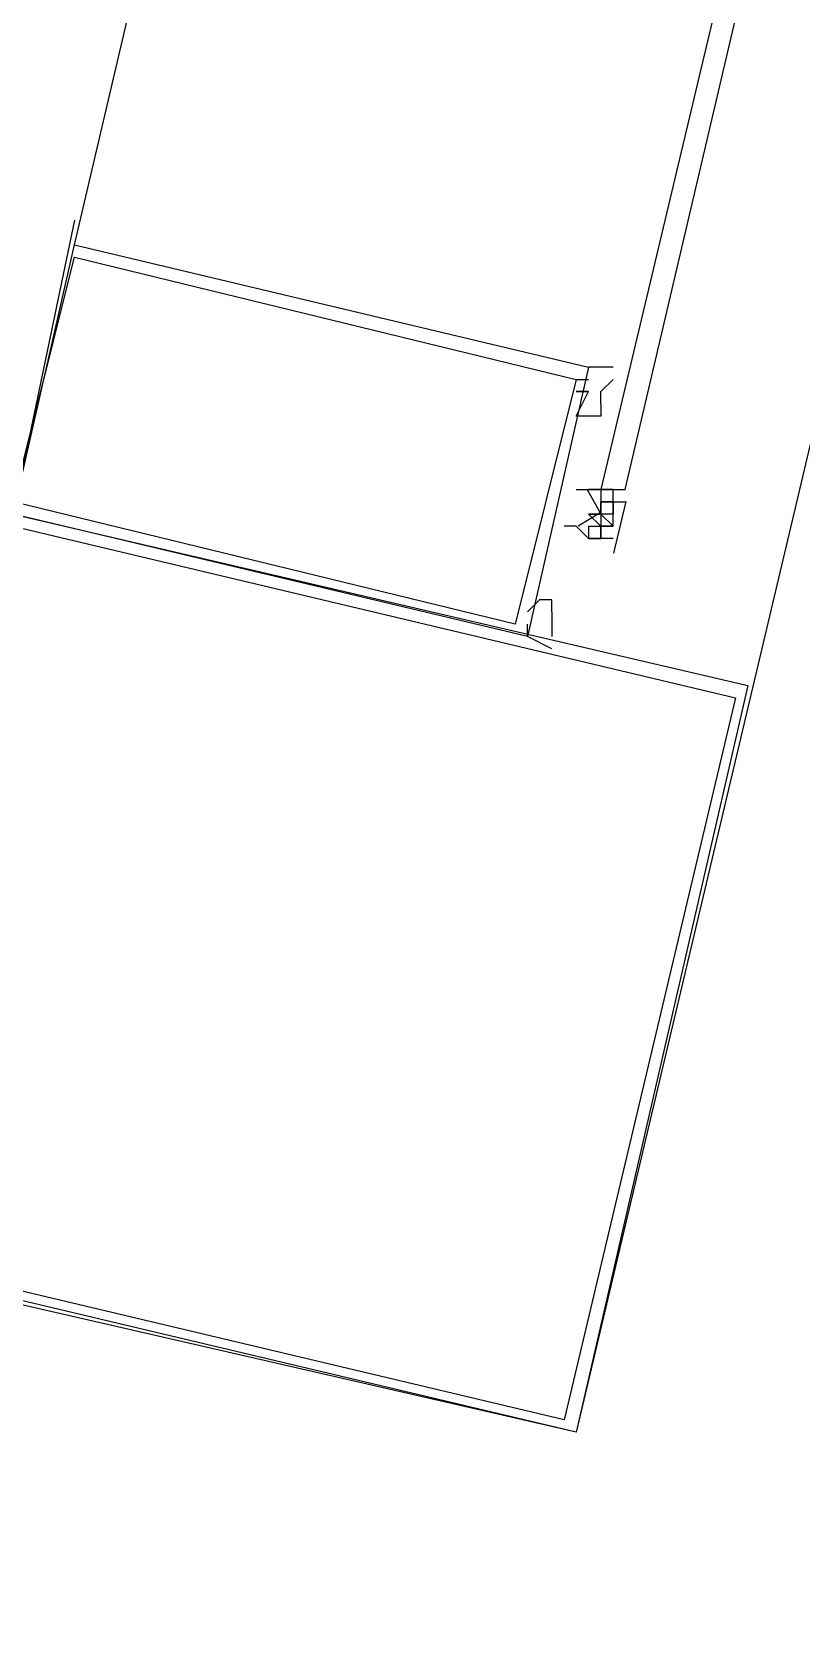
# Model space of a CAD drawing. Header units: feet. Extents: x -84 to 198, y -22 to 181.
# Drawn here: x 113.14 to 113.978, y 27.991 to 29.73 of the extents above; entities that cross this region are included whole.
import ezdxf

# ---------------------------------------------------------------- set-up
doc = ezdxf.new("R2010")
doc.units = ezdxf.units.FT
doc.layers.add('A-LINEA', color=7, linetype='CONTINUOUS')

msp = doc.modelspace()

# ---------------------------------------------------------------- linework, layer by layer
at = {"layer": 'A-LINEA'}
for p, q in [((113.1867, 29.4978), (113.84, 32.2844)), ((113.7733, 29.3644), (113.7467, 29.3644)), ((113.7333, 29.3511), (113.7467, 29.3511)), ((113.76, 29.3244), (113.76, 29.3378)), ((113.7733, 29.3378), (113.7733, 29.3378)), ((113.7333, 29.2311), (113.7333, 29.2311)), ((113.76, 29.2311), (113.7467, 29.2311)), ((113.7467, 29.2311), (113.7467, 29.2311)), ((113.7467, 29.2311), (113.7467, 29.2311)), ((113.7467, 29.2311), (113.7467, 29.2311)), ((113.7467, 29.2311), (113.7467, 29.2311)), ((113.7467, 29.2311), (113.76, 29.2311)), ((113.7467, 29.2311), (113.76, 29.2311)), ((113.7467, 29.2311), (113.7467, 29.2311)), ((113.7467, 29.2311), (113.7467, 29.2311)), ((113.7467, 29.2311), (113.7467, 29.2311)), ((113.7467, 29.2311), (113.7467, 29.2311)), ((113.76, 29.2311), (113.76, 29.2311)), ((113.76, 29.2311), (113.76, 29.2311)), ((113.76, 29.2311), (113.76, 29.2311)), ((113.76, 29.2311), (113.76, 29.2311)), ((113.76, 29.2311), (113.76, 29.2311)), ((113.76, 29.2311), (113.76, 29.2311)), ((113.76, 29.2311), (113.76, 29.2311)), ((113.76, 29.2311), (113.76, 29.2311)), ((113.76, 29.2311), (113.76, 29.2311)), ((113.76, 29.2311), (113.76, 29.2311)), ((113.76, 29.2311), (113.76, 29.2311)), ((113.76, 29.2311), (113.76, 29.2311)), ((113.76, 29.2311), (113.76, 29.2311)), ((113.76, 29.2311), (113.76, 29.2178)), ((113.76, 29.2311), (113.76, 29.2311)), ((113.76, 29.2311), (113.76, 29.2178)), ((113.76, 29.2311), (113.76, 29.2311)), ((113.76, 29.2311), (113.76, 29.2311)), ((113.76, 29.2311), (113.76, 29.2311)), ((113.76, 29.2311), (113.76, 29.2311)), ((113.76, 29.2311), (113.76, 29.2311)), ((113.76, 29.2311), (113.76, 29.2311)), ((113.76, 29.2311), (113.76, 29.2311)), ((113.76, 29.2311), (113.76, 29.2311)), ((113.7733, 29.2311), (113.76, 29.2311)), ((113.76, 29.2311), (113.76, 29.2311)), ((113.7733, 29.2311), (113.7733, 29.2311)), ((113.7733, 29.2311), (113.7733, 29.2311)), ((113.7733, 29.2311), (113.7733, 29.2311)), ((113.7733, 29.2311), (113.7733, 29.2311)), ((113.7733, 29.2311), (113.7733, 29.2311)), ((113.7733, 29.2178), (113.7733, 29.2311)), ((113.7733, 29.2311), (113.7733, 29.2311)), ((113.7733, 29.2311), (113.7733, 29.2311)), ((113.7867, 29.2311), (113.7867, 29.2311)), ((113.7867, 29.2311), (113.7867, 29.2311)), ((113.76, 29.2178), (113.76, 29.2178)), ((113.76, 29.2178), (113.76, 29.2178)), ((113.76, 29.2178), (113.76, 29.2178)), ((113.76, 29.2178), (113.76, 29.2178)), ((113.76, 29.2178), (113.76, 29.2178)), ((113.76, 29.2178), (113.76, 29.2178)), ((113.76, 29.2178), (113.7733, 29.2178)), ((113.76, 29.2178), (113.76, 29.2178)), ((113.76, 29.2178), (113.76, 29.2178)), ((113.76, 29.2178), (113.76, 29.2178)), ((113.76, 29.2178), (113.7733, 29.2178)), ((113.76, 29.2178), (113.76, 29.2178)), ((113.7733, 29.2178), (113.76, 29.2178)), ((113.76, 29.2178), (113.76, 29.2178)), ((113.76, 29.2178), (113.76, 29.2178)), ((113.76, 29.2178), (113.76, 29.2178)), ((113.76, 29.2044), (113.76, 29.2178)), ((113.76, 29.2044), (113.76, 29.2178)), ((113.7733, 29.2178), (113.76, 29.2178)), ((113.7733, 29.2178), (113.76, 29.2178)), ((113.7733, 29.2178), (113.76, 29.2178)), ((113.7733, 29.2178), (113.7733, 29.2044)), ((113.7733, 29.2178), (113.7733, 29.2178)), ((113.7733, 29.2178), (113.7867, 29.2178)), ((113.7733, 29.2178), (113.7733, 29.2178)), ((113.7733, 29.2178), (113.7733, 29.2178)), ((113.7733, 29.2178), (113.7733, 29.2178)), ((113.7733, 29.2178), (113.7733, 29.2178)), ((113.7733, 29.2178), (113.7733, 29.2178)), ((113.7733, 29.2178), (113.7733, 29.2044)), ((113.7733, 29.2044), (113.7733, 29.2178)), ((113.7733, 29.2178), (113.7733, 29.2178)), ((113.7733, 29.2178), (113.7733, 29.2178)), ((113.7733, 29.2178), (113.7733, 29.2178)), ((113.7733, 29.2178), (113.7733, 29.2178)), ((113.7733, 29.2178), (113.7733, 29.2178)), ((113.7733, 29.2178), (113.7733, 29.2178)), ((113.7733, 29.2178), (113.7733, 29.2178)), ((113.7733, 29.2178), (113.7733, 29.2178)), ((113.7733, 29.2178), (113.7733, 29.2178)), ((113.7733, 29.2178), (113.7733, 29.2178)), ((113.7733, 29.2178), (113.7733, 29.2178)), ((113.7733, 29.2178), (113.7733, 29.2178)), ((113.7733, 29.2178), (113.7733, 29.2178)), ((113.7733, 29.2178), (113.7733, 29.2178)), ((113.7733, 29.2178), (113.7733, 29.2178)), ((113.7733, 29.2178), (113.7733, 29.2178)), ((113.7733, 29.2178), (113.7733, 29.2178)), ((113.7733, 29.2178), (113.7733, 29.2178)), ((113.7733, 29.2178), (113.7733, 29.2178)), ((113.7733, 29.2178), (113.7733, 29.2178)), ((113.7872, 29.2181), (113.7738, 29.1617)), ((113.72, 29.1911), (113.72, 29.1911)), ((113.72, 29.1911), (113.72, 29.1911)), ((113.7333, 29.1911), (113.7333, 29.1911)), ((113.7333, 29.1911), (113.7333, 29.1911)), ((113.7333, 29.1911), (113.7333, 29.1911)), ((113.7333, 29.1911), (113.7333, 29.1911)), ((113.7333, 29.1911), (113.7333, 29.1911)), ((113.7333, 29.1911), (113.7333, 29.1911)), ((113.7333, 29.1911), (113.7333, 29.1911)), ((113.7467, 29.2044), (113.76, 29.2044)), ((113.76, 29.2044), (113.7467, 29.2044)), ((113.76, 29.2044), (113.7467, 29.2044)), ((113.7467, 29.1911), (113.7467, 29.1778)), ((113.7467, 29.1911), (113.7467, 29.1911)), ((113.7467, 29.1911), (113.7467, 29.1911)), ((113.7467, 29.1911), (113.7467, 29.1911)), ((113.7467, 29.1911), (113.7467, 29.1911)), ((113.7467, 29.1911), (113.7467, 29.1778)), ((113.7467, 29.1911), (113.7467, 29.1911)), ((113.7467, 29.1911), (113.7467, 29.1911)), ((113.7467, 29.1911), (113.7467, 29.1911)), ((113.7467, 29.1911), (113.7467, 29.1911)), ((113.7467, 29.1911), (113.7467, 29.1911)), ((113.7467, 29.1911), (113.7467, 29.1911)), ((113.7467, 29.1911), (113.7467, 29.1911)), ((113.7467, 29.1911), (113.7467, 29.1911)), ((113.7467, 29.1911), (113.7467, 29.1778)), ((113.7467, 29.1911), (113.7467, 29.1911)), ((113.7467, 29.1911), (113.7467, 29.1911)), ((113.7467, 29.1911), (113.76, 29.1911)), ((113.7467, 29.1911), (113.7467, 29.1911)), ((113.7467, 29.1911), (113.7467, 29.1911)), ((113.7467, 29.1911), (113.7467, 29.1911)), ((113.7467, 29.1911), (113.7467, 29.1911)), ((113.76, 29.2044), (113.76, 29.1911)), ((113.76, 29.2044), (113.76, 29.2044)), ((113.76, 29.2044), (113.76, 29.2044)), ((113.76, 29.2044), (113.76, 29.2044)), ((113.76, 29.2044), (113.76, 29.2044)), ((113.76, 29.2044), (113.76, 29.2044)), ((113.76, 29.2044), (113.76, 29.2044)), ((113.76, 29.2044), (113.76, 29.2044)), ((113.76, 29.2044), (113.76, 29.2044)), ((113.76, 29.2044), (113.76, 29.2044)), ((113.76, 29.2044), (113.76, 29.2044)), ((113.76, 29.2044), (113.76, 29.2044)), ((113.76, 29.2044), (113.76, 29.2044)), ((113.76, 29.2044), (113.76, 29.2044)), ((113.76, 29.2044), (113.76, 29.2044)), ((113.76, 29.2044), (113.76, 29.2044)), ((113.76, 29.2044), (113.76, 29.2044)), ((113.76, 29.2044), (113.76, 29.2044)), ((113.76, 29.2044), (113.76, 29.2044)), ((113.76, 29.2044), (113.76, 29.2044)), ((113.76, 29.2044), (113.76, 29.2044)), ((113.76, 29.2044), (113.76, 29.2044)), ((113.76, 29.2044), (113.76, 29.2044)), ((113.76, 29.2044), (113.76, 29.2044)), ((113.76, 29.2044), (113.76, 29.2044)), ((113.76, 29.2044), (113.76, 29.2044)), ((113.76, 29.2044), (113.76, 29.2044)), ((113.76, 29.2044), (113.76, 29.2044)), ((113.76, 29.2044), (113.76, 29.2044)), ((113.76, 29.1911), (113.76, 29.1911)), ((113.76, 29.1911), (113.76, 29.1911)), ((113.76, 29.1911), (113.76, 29.1911)), ((113.76, 29.1911), (113.76, 29.1911)), ((113.76, 29.1911), (113.76, 29.1911)), ((113.76, 29.1911), (113.76, 29.1911)), ((113.76, 29.1911), (113.76, 29.1911)), ((113.76, 29.1911), (113.76, 29.1911)), ((113.76, 29.1911), (113.7733, 29.1911)), ((113.76, 29.1911), (113.76, 29.1911)), ((113.76, 29.1911), (113.76, 29.1911)), ((113.76, 29.1911), (113.76, 29.1911)), ((113.76, 29.1911), (113.7733, 29.1911)), ((113.76, 29.1911), (113.76, 29.1778)), ((113.76, 29.1911), (113.76, 29.1911)), ((113.76, 29.1778), (113.76, 29.1911)), ((113.76, 29.1911), (113.76, 29.1911)), ((113.76, 29.1911), (113.76, 29.1911)), ((113.76, 29.1911), (113.76, 29.1911)), ((113.76, 29.1911), (113.76, 29.1911)), ((113.76, 29.1911), (113.76, 29.1911)), ((113.76, 29.1911), (113.76, 29.1911)), ((113.76, 29.1911), (113.76, 29.1911)), ((113.76, 29.1911), (113.76, 29.1911)), ((113.76, 29.1778), (113.76, 29.1911)), ((113.76, 29.1911), (113.76, 29.1911)), ((113.76, 29.1911), (113.76, 29.1911)), ((113.76, 29.1911), (113.76, 29.1911)), ((113.76, 29.1911), (113.76, 29.1911)), ((113.76, 29.1911), (113.76, 29.1911)), ((113.76, 29.1911), (113.76, 29.1911)), ((113.7733, 29.2044), (113.7733, 29.2044)), ((113.7733, 29.2044), (113.7733, 29.2044)), ((113.7733, 29.2044), (113.7733, 29.2044)), ((113.7733, 29.2044), (113.7733, 29.2044)), ((113.7733, 29.2044), (113.7733, 29.2044)), ((113.7733, 29.2044), (113.7733, 29.2044)), ((113.7733, 29.1911), (113.7733, 29.2044)), ((113.7733, 29.2044), (113.7733, 29.2044)), ((113.7733, 29.1911), (113.7733, 29.2044)), ((113.7733, 29.1911), (113.7733, 29.2044)), ((113.7733, 29.1911), (113.7733, 29.2044)), ((113.7733, 29.2044), (113.7733, 29.2044)), ((113.7733, 29.2044), (113.7733, 29.2044)), ((113.7733, 29.2044), (113.7733, 29.2044)), ((113.7733, 29.2044), (113.7733, 29.2044)), ((113.7733, 29.2044), (113.7733, 29.2044)), ((113.7733, 29.2044), (113.7733, 29.2044)), ((113.7733, 29.2044), (113.7733, 29.2044)), ((113.7733, 29.2044), (113.7733, 29.2044)), ((113.7733, 29.1911), (113.7733, 29.1911)), ((113.7733, 29.1911), (113.7733, 29.1911)), ((113.7733, 29.1911), (113.7733, 29.1911)), ((113.7733, 29.1911), (113.7733, 29.1911)), ((113.7733, 29.1911), (113.7733, 29.1911)), ((113.7733, 29.1911), (113.7733, 29.1911)), ((113.7733, 29.1911), (113.7733, 29.1911)), ((113.7733, 29.1911), (113.7733, 29.1911)), ((113.7733, 29.1911), (113.7733, 29.1911)), ((113.7733, 29.1911), (113.7733, 29.1911)), ((113.7733, 29.1911), (113.7733, 29.1911)), ((113.7733, 29.1911), (113.7733, 29.1911)), ((113.7733, 29.1911), (113.7733, 29.1911)), ((113.7733, 29.1911), (113.7733, 29.1911)), ((113.7733, 29.1911), (113.7733, 29.1911)), ((113.7733, 29.1911), (113.7733, 29.1911)), ((113.7733, 29.1911), (113.7733, 29.1911)), ((113.7467, 29.1778), (113.76, 29.1778)), ((113.7467, 29.1778), (113.7467, 29.1778)), ((113.7467, 29.1778), (113.7467, 29.1778)), ((113.7467, 29.1778), (113.7467, 29.1778)), ((113.76, 29.1778), (113.76, 29.1778)), ((113.76, 29.1778), (113.76, 29.1778)), ((113.76, 29.1778), (113.76, 29.1778)), ((113.76, 29.1778), (113.76, 29.1778)), ((113.76, 29.1778), (113.76, 29.1778)), ((113.76, 29.1778), (113.76, 29.1778)), ((113.76, 29.1778), (113.76, 29.1778)), ((113.76, 29.1778), (113.76, 29.1778)), ((113.76, 29.1778), (113.76, 29.1778)), ((113.76, 29.1778), (113.76, 29.1778)), ((113.76, 29.1778), (113.76, 29.1778)), ((113.76, 29.1778), (113.76, 29.1778)), ((113.76, 29.1778), (113.76, 29.1778)), ((113.76, 29.1778), (113.76, 29.1778)), ((113.76, 29.1778), (113.76, 29.1778)), ((113.76, 29.1778), (113.76, 29.1778)), ((113.7733, 29.1778), (113.7733, 29.1778)), ((113.7733, 29.1778), (113.7733, 29.1778)), ((113.7733, 29.1778), (113.7733, 29.1778)), ((113.68, 29.0844), (113.68, 29.0844)), ((113.68, 29.0844), (113.68, 29.0844))]:
    msp.add_line(p, q, dxfattribs=at)
for points in [[(116.2133, 38.6711), (113.7333, 28.2044), (104.5733, 30.3778), (104.0133, 27.9911)], [(113.7867, 29.2311), (114.4933, 32.2444), (114.48, 32.2578), (113.76, 29.2311), (113.7733, 29.2311), (113.7867, 29.2311)], [(113.1867, 29.5244), (113.12, 29.2044), (112.7067, 29.2978)], [(113.12, 29.2044), (113.1867, 29.4978), (113.7467, 29.3644), (113.68, 29.0711), (113.12, 29.2044)], [(113.12, 29.2178), (113.1867, 29.4844), (113.7333, 29.3511), (113.6667, 29.0844), (113.12, 29.2178)], [(113.7333, 29.3511), (113.7333, 29.3511), (113.7333, 29.3511), (113.7467, 29.3511), (113.7467, 29.3511), (113.7467, 29.3511), (113.7467, 29.3511), (113.7467, 29.3511), (113.7467, 29.3511)], [(113.76, 29.3378), (113.7733, 29.3511), (113.7733, 29.3511), (113.7733, 29.3511)], [(113.76, 29.3111), (113.7333, 29.3111), (113.7333, 29.3111), (113.7467, 29.3378), (113.7467, 29.3378), (113.7333, 29.3378), (113.7333, 29.3378), (113.7333, 29.3378), (113.7333, 29.3378)], [(113.7333, 29.3378), (113.7333, 29.3378), (113.7467, 29.3378), (113.7467, 29.3378)], [(113.76, 29.3244), (113.76, 29.3244), (113.76, 29.3244), (113.76, 29.3111)], [(113.7333, 29.2311), (113.7467, 29.2311), (113.76, 29.2311), (113.7733, 29.2311), (113.7867, 29.2311)], [(113.7355, 29.1916), (113.7593, 29.206), (113.7458, 29.2303)], [(113.7733, 29.2178), (113.76, 29.2178), (113.76, 29.2044)], [(113.12, 29.2044), (113.92, 29.0178), (113.7333, 28.2044), (112.92, 28.3911), (113.12, 29.2044)], [(113.12, 29.1911), (113.9067, 29.0044), (113.72, 28.2178), (112.9333, 28.4044), (113.12, 29.1911)], [(113.7733, 29.1778), (113.76, 29.1778), (113.7467, 29.1778), (113.7333, 29.1911), (113.72, 29.1911)], [(113.7733, 29.1911), (113.7733, 29.1911), (113.76, 29.1911), (113.7467, 29.2044)], [(113.7733, 29.2044), (113.7733, 29.2044), (113.76, 29.2044)], [(113.76, 29.2044), (113.76, 29.2044), (113.7733, 29.1911)], [(113.7067, 29.0978), (113.7067, 29.0978), (113.7067, 29.1111), (113.7067, 29.1111), (113.6933, 29.1111), (113.6933, 29.1111), (113.68, 29.0978), (113.68, 29.0978), (113.68, 29.0978), (113.68, 29.0978), (113.68, 29.0978), (113.68, 29.0978), (113.68, 29.0978)], [(113.68, 29.0978), (113.68, 29.0978), (113.68, 29.0978)], [(113.7067, 29.0978), (113.7067, 29.0844), (113.7067, 29.0844), (113.7067, 29.0711), (113.7067, 29.0711), (113.7067, 29.0711)], [(113.7067, 29.0578), (113.68, 29.0711), (113.68, 29.0711), (113.68, 29.0844), (113.68, 29.0844), (113.68, 29.0844), (113.68, 29.0844), (113.68, 29.0844), (113.68, 29.0844)]]:
    msp.add_lwpolyline(points, dxfattribs=at)

doc.saveas('drawing.dxf')
